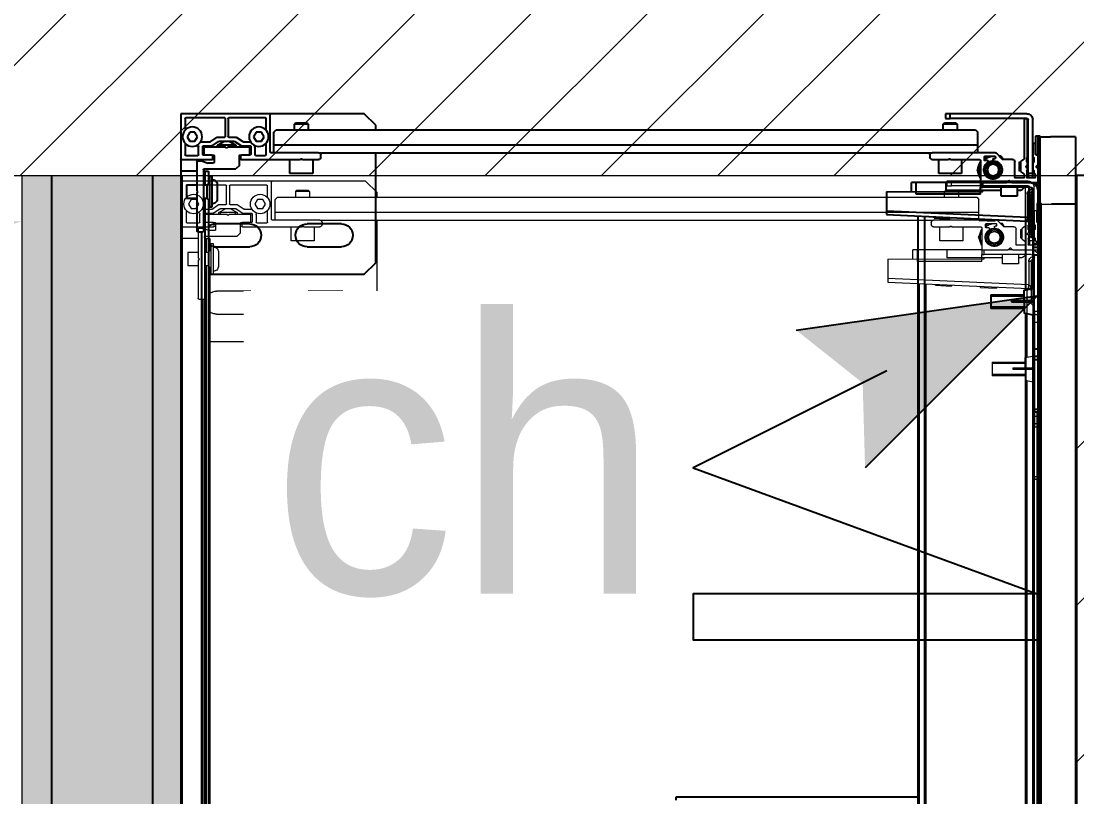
# Model space of a CAD drawing. Header units: centimetres. Extents: x 1724 to 19617, y -6503 to 8072.
# Drawn here: x 5245.06 to 5291.11, y 4104.34 to 4138.18 of the extents above; entities that cross this region are included whole.
import ezdxf

# ---------------------------------------------------------------- set-up
doc = ezdxf.new("R2010")
doc.units = ezdxf.units.CM
doc.linetypes.add('Style de ligne -13', pattern=[0.147638, 0.098425, -0.049213])
for name, color, linetype, lineweight in [('B amÈnagement intÈrieur', 7, 'Continuous', 5), ('B GÈnÈral', 7, 'Continuous', 5), ('F REMPLISSAGE-vert clair-1', 7, 'Continuous', 5), ('F REMPLISSAGE-vert foncÈ', 7, 'Continuous', 5)]:
    doc.layers.add(name, color=color, linetype=linetype, lineweight=lineweight)
for name, color, linetype in [('B aménagement intérieur', 252, 'Continuous'), ('B Général', 252, 'Continuous'), ('C ANNOTATIONS-prestations', 252, 'Continuous'), ('D SURFACES-shab', 252, 'Continuous'), ('F REMPLISSAGE-vert clair', 252, 'Continuous'), ('F REMPLISSAGE-vert foncé', 252, 'Continuous'), ('MTI900_Alu', 252, 'Continuous'), ('prlm-CHAUFF', 30, 'Continuous'), ('prlm-ELEC-CFO', 1, 'Continuous')]:
    doc.layers.add(name, color=color, linetype=linetype)
doc.layers.get('prlm-CHAUFF').off()
doc.styles.add('prlm-elec-cfo', font='comic.ttf', dxfattribs={"height": 12})

# ---------------------------------------------------------------- blocks, each defined once
blk = doc.blocks.new('A n0.MTI900_Alu_390')
at = {"layer": 'MTI900_Alu', "color": 1, "linetype": 'Continuous'}
for p, q in [((-4.475, 0), (-4.472, 0)), ((-4.475, -0.003), (-4.475, 0)), ((-4.472, 0), (-4.278, 0)), ((-4.278, 0), (-4.225, 0)), ((-4.225, 0), (4.225, 0)), ((-4.225, -0.07), (-4.225, 0)), ((-4.475, -0.387), (-4.475, -0.003)), ((-4.457, -0.191), (-4.457, -0.021)), ((-4.454, -0.018), (-4.4033, -0.018)), ((-4.395, -0.0385), (-4.375, -0.0269)), ((-4.395, -0.0615), (-4.395, -0.0385)), ((-4.375, -0.0269), (-4.355, -0.0385)), ((-4.355, -0.0385), (-4.355, -0.0615)), ((-4.3467, -0.018), (-4.296, -0.018)), ((-4.293, -0.021), (-4.293, -0.074)), ((-4.275, -0.003), (-4.275, -0.137)), ((-4.165, -0.025), (-4.105, -0.025)), ((-4.165, -0.025), (-4.165, -0.07)), ((-4.105, -0.07), (-4.105, -0.025)), ((-4.375, -0.0731), (-4.395, -0.0615)), ((-4.355, -0.0615), (-4.375, -0.0731)), ((-4.353, -0.0864), (-4.353, -0.1286)), ((-4.296, -0.077), (-4.3306, -0.077)), ((-4.27, -0.073), (-4.27, -0.0895)), ((-4.2698, -0.0905), (-4.2602, -0.1195)), ((-4.267, -0.07), (-4.14, -0.07)), ((-4.135, -0.075), (-4.14, -0.07)), ((-4.13, -0.07), (-4.135, -0.075)), ((-4.13, -0.07), (-3.963, -0.07)), ((-3.96, -0.073), (-3.96, -0.097)), ((-3.96, -0.09), (3.96, -0.09)), ((-4.3535, -0.1303), (-4.3725, -0.1588)), ((-4.3355, -0.1358), (-4.3545, -0.1642)), ((-4.335, -0.098), (-4.335, -0.1341)), ((-4.298, -0.095), (-4.332, -0.095)), ((-4.33, -0.195), (-4.33, -0.103)), ((-4.327, -0.1), (-4.298, -0.1)), ((-4.295, -0.137), (-4.295, -0.098)), ((-4.295, -0.137), (-4.295, -0.142)), ((-4.26, -0.142), (-4.26, -0.1205)), ((-4.235, -0.1), (-4.235, -0.24)), ((-3.963, -0.1), (-4.229, -0.1)), ((-4.225, -0.105), (-4.225, -0.1)), ((-4.225, -0.105), (-4.165, -0.105)), ((-4.225, -0.105), (-4.225, -0.12)), ((-4.225, -0.12), (-4.17, -0.12)), ((-4.203, -0.12), (-4.203, -0.125)), ((-4.203, -0.125), (-4.067, -0.125)), ((-4.203, -0.125), (-4.203, -0.135)), ((-4.203, -0.135), (-4.067, -0.135)), ((-4.165, -0.115), (-4.175, -0.125)), ((-4.165, -0.1), (-4.165, -0.115)), ((-4.105, -0.115), (-4.165, -0.115)), ((-4.105, -0.115), (-4.105, -0.1)), ((-4.105, -0.105), (4.105, -0.105)), ((-4.095, -0.125), (-4.105, -0.115)), ((-4.1, -0.12), (4.1, -0.12)), ((-4.067, -0.125), (-4.067, -0.12)), ((-4.067, -0.135), (-4.067, -0.125)), ((-3.775, -0.12), (-3.775, -0.8)), ((-4.373, -0.1605), (-4.373, -0.191)), ((-4.3377, -0.16), (-4.355, -0.19)), ((-4.355, -0.1659), (-4.355, -0.2341)), ((-4.33, -0.1677), (-4.3421, -0.1677)), ((-4.3377, -0.24), (-4.3377, -0.16)), ((-4.33, -0.16), (-4.3377, -0.16)), ((-4.278, -0.14), (-4.292, -0.14)), ((-4.292, -0.145), (-4.263, -0.145)), ((-4.1675, -0.158), (-4.1025, -0.158)), ((-3.995, -0.3), (-3.995, -0.15)), ((-3.895, -0.15), (-3.895, -0.3)), ((-4.457, -0.369), (-4.457, -0.209)), ((-4.376, -0.194), (-4.454, -0.194)), ((-4.454, -0.206), (-4.376, -0.206)), ((-4.373, -0.209), (-4.373, -0.2404)), ((-4.355, -0.21), (-4.3377, -0.24)), ((-4.325, -0.2), (-4.33, -0.195)), ((-4.33, -0.205), (-4.325, -0.2)), ((-4.33, -0.297), (-4.33, -0.205)), ((-4.373, -0.2404), (-4.3535, -0.2697)), ((-4.3545, -0.2358), (-4.335, -0.265)), ((-4.353, -0.2714), (-4.353, -0.3036)), ((-4.33, -0.2323), (-4.3421, -0.2323)), ((-4.3377, -0.24), (-4.33, -0.24)), ((-4.335, -0.265), (-4.335, -0.302)), ((-4.295, -0.258), (-4.295, -0.263)), ((-4.295, -0.302), (-4.295, -0.263)), ((-4.25, -0.255), (-4.292, -0.255)), ((-4.292, -0.26), (-4.278, -0.26)), ((-4.275, -0.263), (-4.275, -0.52)), ((-4.25, -0.255), (-4.235, -0.24)), ((-4.395, -0.3285), (-4.375, -0.3169)), ((-4.375, -0.3169), (-4.355, -0.3285)), ((-4.332, -0.305), (-4.298, -0.305)), ((-4.298, -0.3), (-4.327, -0.3)), ((-4.395, -0.3515), (-4.395, -0.3285)), ((-4.375, -0.3631), (-4.395, -0.3515)), ((-4.355, -0.3515), (-4.375, -0.3631)), ((-4.355, -0.3285), (-4.355, -0.3515)), ((-4.328, -0.323), (-4.296, -0.323)), ((-4.293, -0.326), (-4.293, -0.369)), ((-4.475, -0.8), (-4.475, -0.387)), ((-4.308, -0.39), (-4.472, -0.39)), ((-4.4033, -0.372), (-4.454, -0.372)), ((-4.395, -0.405), (-4.405, -0.415)), ((-4.34, -0.405), (-4.395, -0.405)), ((-4.296, -0.372), (-4.3467, -0.372)), ((-4.305, -0.405), (-4.34, -0.405)), ((-4.34, -0.405), (-4.34, -3.475)), ((-4.305, -0.6), (-4.305, -0.393)), ((-4.405, -0.415), (-4.405, -3.465)), ((-4.43, -0.495), (-4.435, -0.5)), ((-4.435, -0.5), (-4.435, -0.55)), ((-4.43, -0.555), (-4.43, -0.495)), ((-4.405, -0.495), (-4.43, -0.495)), ((-4.215, -0.475), (-4.275, -0.475)), ((-4.215, -0.575), (-4.215, -0.475)), ((-4.435, -0.55), (-4.43, -0.555)), ((-4.275, -0.52), (-4.2779, -0.5229)), ((-4.2779, -0.5271), (-4.275, -0.53)), ((-4.275, -0.53), (-4.275, -0.52)), ((-4.275, -0.53), (-4.275, -0.6)), ((-3.995, -0.7), (-3.995, -0.55)), ((-3.895, -0.55), (-3.895, -0.7)), ((-4.43, -0.555), (-4.405, -0.555)), ((-4.275, -0.575), (-4.215, -0.575)), ((-4.305, -0.6), (-4.305, -3.277)), ((-4.285, -0.61), (-4.295, -0.61)), ((-4.425, -0.85), (-4.475, -0.8)), ((-3.775, -0.8), (-3.825, -0.85)), ((-4.405, -0.85), (-4.425, -0.85)), ((-3.825, -0.85), (-4.305, -0.85)), ((-1.495, -2.16), (-1.495, -3.215)), ((-1.48, -2.16), (-1.495, -2.16)), ((-4.1351, -3.077), (-4.136, -3.497)), ((-4.1351, -3.077), (-4.05, -3.077)), ((-4.0221, -3.692), (-4.05, -3.077)), ((-4.05, -3.077), (-4.035, -3.077)), ((-4.035, -3.077), (-4.0071, -3.6913)), ((-4.175, -3.207), (-4.175, -3.187)), ((-4.1353, -3.187), (-4.175, -3.187)), ((-4.175, -3.337), (-4.175, -3.207)), ((-4.125, -3.207), (-4.175, -3.207)), ((-4.125, -3.487), (-4.125, -3.207)), ((-0.2775, -3.215), (-4.0287, -3.215)), ((-4.295, -3.267), (-4.285, -3.267)), ((-0.2775, -3.245), (-4.0274, -3.245)), ((-4.305, -3.5528), (-4.305, -3.277)), ((-4.275, -3.277), (-4.275, -3.3458)), ((-4.215, -3.305), (-4.275, -3.305)), ((-4.215, -3.405), (-4.215, -3.305)), ((-4.0205, -3.2854), (-4.0255, -3.2857)), ((-4.0205, -3.2854), (-4.0173, -3.3556)), ((-4.475, -3.355), (-4.475, -3.335)), ((-4.475, -3.335), (-4.455, -3.335)), ((-4.475, -3.69), (-4.475, -3.355)), ((-4.455, -3.355), (-4.475, -3.355)), ((-4.455, -3.335), (-4.455, -3.355)), ((-4.455, -3.69), (-4.455, -3.355)), ((-4.43, -3.325), (-4.435, -3.33)), ((-4.435, -3.33), (-4.435, -3.38)), ((-4.43, -3.385), (-4.43, -3.325)), ((-4.405, -3.325), (-4.43, -3.325)), ((-4.2759, -3.3479), (-4.2779, -3.3499)), ((-4.2779, -3.3541), (-4.2759, -3.3561)), ((-4.275, -3.3582), (-4.275, -3.3458)), ((-4.275, -3.3582), (-4.275, -3.484)), ((-4.175, -3.487), (-4.175, -3.337)), ((-4.14, -3.337), (-4.175, -3.337)), ((-4.14, -3.487), (-4.14, -3.337)), ((-4.0223, -3.3558), (-4.0173, -3.3556)), ((-4.435, -3.38), (-4.43, -3.385)), ((-4.43, -3.385), (-4.405, -3.385)), ((-4.275, -3.405), (-4.215, -3.405)), ((-4.405, -3.465), (-4.395, -3.475)), ((-4.34, -3.475), (-4.395, -3.475)), ((-4.305, -3.475), (-4.34, -3.475)), ((-4.272, -3.487), (-4.178, -3.487)), ((-4.24, -3.4778), (-4.23, -3.472)), ((-4.23, -3.472), (-4.22, -3.4778)), ((-4.175, -3.49), (-4.175, -3.487)), ((-4.175, -3.487), (-4.155, -3.487)), ((-4.175, -3.49), (-4.175, -3.6008)), ((-4.155, -3.497), (-4.175, -3.497)), ((-4.14, -3.487), (-4.155, -3.487)), ((-4.155, -3.487), (-4.155, -3.497)), ((-4.155, -3.702), (-4.155, -3.497)), ((-4.125, -3.487), (-4.14, -3.487)), ((-4.14, -3.577), (-4.14, -3.487)), ((-4.136, -3.497), (-4.14, -3.4972)), ((-4.0116, -3.4816), (-4.0166, -3.4819)), ((-4.0116, -3.4816), (-4.0084, -3.5518)), ((-4.29, -3.5066), (-4.2854, -3.504)), ((-4.29, -3.507), (-4.29, -3.549)), ((-4.274, -3.504), (-4.287, -3.504)), ((-4.279, -3.549), (-4.279, -3.545)), ((-4.276, -3.542), (-4.2729, -3.542)), ((-4.271, -3.518), (-4.271, -3.507)), ((-4.2657, -3.521), (-4.268, -3.521)), ((-4.195, -3.5614), (-4.195, -3.5226)), ((-3.685, -3.532), (-3.625, -3.532)), ((-3.685, -3.532), (-3.685, -3.677)), ((-3.6789, -3.677), (-3.6789, -3.532)), ((-3.6311, -3.677), (-3.6311, -3.532)), ((-3.625, -3.677), (-3.625, -3.532)), ((-4.2769, -3.5821), (-4.3041, -3.5549)), ((-4.2906, -3.577), (-4.2906, -3.5684)), ((-4.2806, -3.5828), (-4.2906, -3.577)), ((-4.287, -3.552), (-4.282, -3.552)), ((-4.276, -3.627), (-4.276, -3.5842)), ((-4.115, -3.577), (-4.155, -3.577)), ((-4.115, -3.647), (-4.115, -3.577)), ((-4.0134, -3.552), (-4.0084, -3.5518)), ((-4.198, -3.637), (-4.266, -3.637)), ((-4.1759, -3.6029), (-4.1829, -3.6099)), ((-4.1829, -3.6141), (-4.1759, -3.6211)), ((-4.175, -3.6232), (-4.175, -3.6008)), ((-4.175, -3.6232), (-4.175, -3.734)), ((-3.66, -3.6225), (-3.655, -3.6225)), ((-3.66, -3.6225), (-3.66, -3.6361)), ((-3.66, -3.6361), (-3.655, -3.6361)), ((-3.66, -3.6361), (-3.66, -3.717)), ((-3.655, -3.6225), (-3.655, -3.6361)), ((-3.655, -3.6361), (-3.655, -3.717)), ((-4.455, -3.682), (-4.455, -3.68)), ((-4.452, -3.677), (-4.2791, -3.677)), ((-4.2766, -3.6757), (-4.2679, -3.6633)), ((-4.2654, -3.662), (-4.2246, -3.662)), ((-4.263, -3.657), (-4.265, -3.659)), ((-4.225, -3.659), (-4.265, -3.659)), ((-4.265, -3.659), (-4.265, -3.662)), ((-4.227, -3.657), (-4.263, -3.657)), ((-4.2607, -3.657), (-4.2607, -3.662)), ((-4.2293, -3.657), (-4.2293, -3.662)), ((-4.225, -3.659), (-4.227, -3.657)), ((-4.225, -3.662), (-4.225, -3.659)), ((-4.2221, -3.6633), (-4.2134, -3.6757)), ((-4.2109, -3.677), (-4.198, -3.677)), ((-4.195, -3.674), (-4.195, -3.64)), ((-4.155, -3.647), (-4.115, -3.647)), ((-4.14, -3.6567), (-4.14, -3.647)), ((-3.705, -3.677), (-3.713, -3.717)), ((-3.66, -3.677), (-3.705, -3.677)), ((-3.655, -3.677), (-3.605, -3.677)), ((-3.597, -3.717), (-3.605, -3.677)), ((-4.215, -3.695), (-4.45, -3.695)), ((-4.215, -3.715), (-4.45, -3.715)), ((-4.2855, -3.692), (-4.445, -3.692)), ((-4.378, -3.747), (-4.378, -3.727)), ((-4.378, -3.727), (-4.298, -3.727)), ((-4.345, -3.724), (-4.345, -3.718)), ((-4.342, -3.715), (-4.2885, -3.715)), ((-4.298, -3.727), (-4.342, -3.727)), ((-4.298, -3.727), (-4.298, -3.737)), ((-4.2653, -3.69), (-4.2827, -3.69)), ((-4.2826, -3.72), (-4.2654, -3.72)), ((-4.2651, -3.7161), (-4.269, -3.72)), ((-4.2618, -3.7161), (-4.2651, -3.7161)), ((-4.265, -3.69), (-4.265, -3.695)), ((-4.2521, -3.692), (-4.2625, -3.692)), ((-4.2607, -3.69), (-4.2607, -3.695)), ((-4.2595, -3.715), (-4.231, -3.715)), ((-4.2471, -3.6871), (-4.2521, -3.692)), ((-4.2379, -3.692), (-4.2429, -3.6871)), ((-4.228, -3.692), (-4.2379, -3.692)), ((-4.2293, -3.69), (-4.2293, -3.695)), ((-4.2249, -3.7161), (-4.2287, -3.7161)), ((-4.2252, -3.69), (-4.198, -3.69)), ((-4.2251, -3.72), (-4.215, -3.72)), ((-4.225, -3.695), (-4.225, -3.69)), ((-4.221, -3.72), (-4.2249, -3.7161)), ((-4.215, -3.715), (-4.215, -3.695)), ((-4.215, -3.695), (-4.195, -3.695)), ((-4.195, -3.715), (-4.215, -3.715)), ((-4.215, -3.72), (-4.215, -3.722)), ((-4.212, -3.725), (-4.198, -3.725)), ((-4.195, -3.722), (-4.195, -3.693)), ((-4.165, -3.737), (-4.165, -3.7265)), ((-3.9067, -3.717), (-4.14, -3.717)), ((-4.135, -3.717), (-4.135, -3.712)), ((-4.105, -3.712), (-4.135, -3.712)), ((-4.125, -3.692), (-4.0221, -3.692)), ((-4.125, -3.702), (-4.125, -3.692)), ((-4.125, -3.702), (-4.105, -3.702)), ((-4.105, -3.702), (-3.965, -3.702)), ((-4.105, -3.702), (-4.105, -3.712)), ((-4.105, -3.712), (-4.105, -3.717)), ((-3.965, -3.712), (-4.105, -3.712)), ((-4.0071, -3.6913), (-4.0221, -3.692)), ((-4.022, -3.6925), (-4.0221, -3.692)), ((-3.7066, -3.685), (-4.0074, -3.685)), ((-4.0071, -3.6913), (-4.007, -3.6925)), ((-3.965, -3.702), (-3.945, -3.702)), ((-3.965, -3.702), (-3.965, -3.712)), ((-3.965, -3.717), (-3.965, -3.712)), ((-3.935, -3.712), (-3.965, -3.712)), ((-3.935, -3.712), (-3.935, -3.717)), ((-3.935, -3.715), (-3.7126, -3.715)), ((-3.9067, -3.737), (-3.9067, -3.717)), ((-3.9067, -3.717), (-3.8932, -3.717)), ((-3.8932, -3.717), (-3.86, -3.717)), ((-3.8932, -3.717), (-3.8932, -3.737)), ((-3.86, -3.717), (-3.45, -3.717)), ((-3.86, -3.717), (-3.86, -3.737)), ((-0.26, -3.685), (-3.6034, -3.685)), ((-3.5974, -3.715), (-0.25, -3.715)), ((-3.45, -3.717), (-3.45, -3.737)), ((-3.45, -3.717), (-3.4168, -3.717)), ((-3.4168, -3.737), (-3.4168, -3.717)), ((-3.4168, -3.717), (-3.4033, -3.717)), ((-3.185, -3.717), (-3.4033, -3.717)), ((-3.4033, -3.717), (-3.4033, -3.737)), ((-3.185, -3.717), (-3.175, -3.717)), ((-3.185, -3.737), (-3.185, -3.717)), ((-3.175, -3.717), (-3.175, -3.737)), ((-4.375, -3.747), (-4.378, -3.747)), ((-4.375, -3.737), (4.375, -3.737)), ((-4.375, -3.747), (-4.375, -3.737)), ((4.375, -3.747), (-4.375, -3.747)), ((-4.375, -3.747), (-4.375, -3.792)), ((-4.295, -3.734), (-4.295, -3.73)), ((-4.2471, -3.7321), (-4.2521, -3.737)), ((-4.2414, -3.7335), (-4.2486, -3.7335)), ((-4.2379, -3.737), (-4.2429, -3.7321)), ((-4.175, -3.737), (-4.175, -3.734)), ((-3.175, -3.735), (-0.2433, -3.735)), ((-4.375, -3.902), (-4.375, -3.792)), ((-4.375, -3.902), (4.375, -3.902))]:
    blk.add_line(p, q, dxfattribs=at)
for centre, radius in [((-4.375, -0.05), 0.0425), ((-4.375, -0.34), 0.0425), ((-4.23, -3.542), 0.035), ((-4.23, -3.542), 0.03), ((-4.23, -3.542), 0.025)]:
    blk.add_circle(centre, radius, dxfattribs=at)
for centre, radius, start, end in [((-4.472, -0.003), 0.003, 90, 180), ((-4.278, -0.003), 0.003, 0, 90), ((-4.454, -0.021), 0.003, 90, 180), ((-4.4033, -0.021), 0.003, 84.5182, 90), ((-4.3467, -0.021), 0.003, 90, 95.4817), ((-4.296, -0.021), 0.003, 0, 90), ((-4.3306, -0.067), 0.01, 213.6525, 270), ((-4.296, -0.074), 0.003, 270, 0), ((-4.267, -0.073), 0.003, 90, 180), ((-4.267, -0.0895), 0.003, 180, 198.4349), ((-3.963, -0.073), 0.003, 0, 90), ((-4.356, -0.1286), 0.003, 326.3099, 0), ((-4.338, -0.1341), 0.003, 326.3099, 0), ((-4.332, -0.098), 0.003, 90, 180), ((-4.327, -0.103), 0.003, 90, 180), ((-4.298, -0.098), 0.003, 0, 90), ((-4.298, -0.103), 0.003, 0, 90), ((-4.292, -0.137), 0.003, 180, 270), ((-4.278, -0.137), 0.003, 270, 0), ((-4.263, -0.1205), 0.003, 0, 18.4349), ((-4.232, -0.1), 0.003, 0, 180), ((-4.1675, -0.138), 0.02, 171.3731, 270), ((-4.1675, -0.133), 0.02, 185.7392, 187.1808), ((-4.1025, -0.138), 0.02, 270, 8.6269), ((-4.1025, -0.133), 0.02, 352.8192, 354.2608), ((-3.945, -0.15), 0.05, 143.1301, 180), ((-3.963, -0.097), 0.003, 270, 0), ((-3.945, -0.15), 0.05, 0, 36.8699), ((-4.37, -0.1605), 0.003, 146.3099, 180), ((-4.352, -0.1659), 0.003, 146.3099, 180), ((-4.292, -0.142), 0.003, 180, 270), ((-4.263, -0.142), 0.003, 270, 0), ((-4.454, -0.191), 0.003, 180, 270), ((-4.454, -0.209), 0.003, 90, 180), ((-4.376, -0.191), 0.003, 270, 0), ((-4.376, -0.209), 0.003, 0, 90), ((-4.352, -0.2341), 0.003, 180, 213.6901), ((-4.356, -0.2714), 0.003, 0, 33.6901), ((-4.292, -0.258), 0.003, 90, 180), ((-4.292, -0.263), 0.003, 90, 180), ((-4.278, -0.263), 0.003, 0, 90), ((-4.332, -0.302), 0.003, 180, 270), ((-4.327, -0.297), 0.003, 180, 270), ((-4.298, -0.297), 0.003, 270, 0), ((-4.298, -0.302), 0.003, 270, 0), ((-3.945, -0.3), 0.05, 180, 0), ((-4.328, -0.333), 0.01, 90, 133.851), ((-4.296, -0.326), 0.003, 0, 90), ((-4.472, -0.387), 0.003, 180, 270), ((-4.454, -0.369), 0.003, 180, 270), ((-4.4033, -0.369), 0.003, 270, 275.4818), ((-4.3467, -0.369), 0.003, 264.5182, 270), ((-4.308, -0.393), 0.003, 0, 90), ((-4.296, -0.369), 0.003, 270, 0), ((-3.945, -0.55), 0.05, 0, 180), ((-4.2758, -0.525), 0.003, 135, 225), ((-4.295, -0.6), 0.01, 180, 270), ((-4.285, -0.6), 0.01, 270, 0), ((-3.945, -0.7), 0.05, 180, 0), ((-4.295, -3.277), 0.01, 90, 180), ((-4.285, -3.277), 0.01, 0, 90), ((-4.2758, -3.352), 0.003, 135, 225), ((-4.278, -3.3458), 0.003, 315, 0), ((-4.278, -3.3582), 0.003, 0, 45), ((-4.272, -3.484), 0.003, 180, 270), ((-4.23, -3.542), 0.065, 57.7958, 122.2042), ((-4.23, -3.542), 0.06, 66.4435, 113.5565), ((-4.178, -3.49), 0.003, 0, 90), ((-4.287, -3.507), 0.003, 90, 180), ((-4.23, -3.542), 0.06, 140.7035, 188.509), ((-4.23, -3.542), 0.065, 144.2242, 157.3801), ((-4.276, -3.545), 0.003, 90, 180), ((-4.274, -3.507), 0.003, 0, 90), ((-4.2729, -3.545), 0.003, 4.0006, 90), ((-4.268, -3.518), 0.003, 180, 270), ((-4.23, -3.542), 0.04, 146.0728, 184.0006), ((-4.23, -3.542), 0.04, 184.0006, 146.0728), ((-4.2657, -3.518), 0.003, 270, 326.0728), ((-4.302, -3.5528), 0.003, 180, 225), ((-4.287, -3.549), 0.003, 180, 270), ((-4.23, -3.542), 0.065, 206.162, 224.9525), ((-4.282, -3.549), 0.003, 270, 0), ((-4.279, -3.5842), 0.003, 0, 45), ((-4.266, -3.627), 0.01, 180, 270), ((-4.198, -3.64), 0.003, 0, 90), ((-4.1808, -3.612), 0.003, 135, 225), ((-4.178, -3.6008), 0.003, 315, 0), ((-4.178, -3.6232), 0.003, 0, 45), ((-4.452, -3.68), 0.003, 90, 180), ((-4.445, -3.682), 0.01, 180, 270), ((-4.2791, -3.674), 0.003, 270, 325.008), ((-4.2654, -3.665), 0.003, 90, 145.008), ((-4.2246, -3.665), 0.003, 34.992, 90), ((-4.2109, -3.674), 0.003, 214.992, 270), ((-4.198, -3.674), 0.003, 270, 0), ((-4.1151, -3.7104), 0.05, 129.8841, 142.9139), ((-4.16, -3.6567), 0.02, 309.8841, 0), ((-4.45, -3.69), 0.025, 180, 270), ((-4.45, -3.69), 0.005, 180, 270), ((-4.342, -3.718), 0.003, 90, 180), ((-4.342, -3.724), 0.003, 180, 270), ((-4.298, -3.73), 0.003, 0, 90), ((-4.2885, -3.718), 0.003, 9.5941, 90), ((-4.2827, -3.693), 0.003, 90, 160.5288), ((-4.2826, -3.717), 0.003, 189.5941, 270), ((-4.2654, -3.717), 0.003, 270, 350.4059), ((-4.2653, -3.693), 0.003, 19.4712, 90), ((-4.275, -3.715), 0.01, 353.9388, 0), ((-4.2595, -3.718), 0.003, 90, 170.4059), ((-4.245, -3.6892), 0.003, 45, 135), ((-4.231, -3.718), 0.003, 9.5941, 90), ((-4.2252, -3.693), 0.003, 90, 160.5288), ((-4.2251, -3.717), 0.003, 189.5941, 270), ((-4.215, -3.715), 0.01, 180, 186.0612), ((-4.212, -3.722), 0.003, 180, 270), ((-4.198, -3.693), 0.003, 0, 90), ((-4.198, -3.722), 0.003, 270, 0), ((-4.14, -3.702), 0.035, 180, 270), ((-4.14, -3.702), 0.015, 180, 270), ((-4.125, -3.712), 0.02, 90, 192.412), ((-4.125, -3.712), 0.01, 90, 180), ((-3.997, -3.692), 0.01, 182.6026, 270), ((-3.945, -3.712), 0.01, 0, 90), ((-4.292, -3.734), 0.003, 180, 270), ((-4.245, -3.7342), 0.003, 45, 135), ((-4.178, -3.734), 0.003, 270, 0)]:
    blk.add_arc(centre, radius, start, end, dxfattribs=at)
for centre, major_axis, ratio, start_param, end_param in [((-4.022, -3.6931), (0.015, 0.0007), 0.045361, 0, 1.568734), ((-3.997, -3.692), (0.025, 0), 0.4, 3.187016, 4.712389)]:
    blk.add_ellipse(centre, major_axis=major_axis, ratio=ratio, start_param=start_param, end_param=end_param, dxfattribs=at)
blk = doc.blocks.new('xi.CH')
at = {"layer": 'prlm-ELEC-CFO', "lineweight": 5}
blk.add_hatch(color=0, dxfattribs=at).paths.add_polyline_path([(-3, 6), (-0.103, 3.699), (0, 0), (7.5, 7.5)])
at = {"layer": 'prlm-ELEC-CFO', "color": 0}
for points in [[(-3, 6), (7.5, 7.5), (0, 0)], [(0.955, 4.227), (-7.5, 0), (7.5, -5.5), (-7.5, -5.5), (-7.5, -7.5), (7.5, -7.5)]]:
    blk.add_lwpolyline(points, dxfattribs=at)
blk = doc.blocks.new('G 100_80')
at = {"layer": 'B GÈnÈral', "color": 254, "linetype": 'Continuous', "true_color": 0xd6d6d6}
blk.add_solid([(-30.884, 32.2), (2.5, 43), (-39.5, -43), (-39.5, 43)], dxfattribs=at)
at = {"layer": 'B Général', "color": 7, "linetype": 'Continuous', "lineweight": 5, "flags": 128}
blk.add_lwpolyline([(9.5, -45), (9.5, 45), (48.52, 45), (48.52, -45)], close=True, dxfattribs=at)
at = {"layer": 'C ANNOTATIONS-prestations', "lineweight": 5}
for p, q in [((9.5, 44.75), (9.5, 44.72)), ((9.53, 44.75), (9.5, 44.75)), ((9.5, 44.72), (9.5, 42.78)), ((13.37, 44.75), (9.53, 44.75)), ((17.5, 44.75), (13.37, 44.75)), ((13.4, 43.08), (13.4, 44.72)), ((18, 44.25), (17.5, 44.75)), ((43.05, 44.75), (42.85, 44.75)), ((42.85, 44.75), (42.85, 44.55)), ((46.4, 44.75), (43.05, 44.75)), ((43.05, 44.55), (43.05, 44.75)), ((9.68, 44.54), (9.68, 44.033)), ((11.41, 44.57), (9.71, 44.57)), ((11.44, 43.76), (11.44, 44.54)), ((11.56, 44.54), (11.56, 43.76)), ((13.19, 44.57), (11.59, 44.57)), ((13.22, 44.033), (13.22, 44.54)), ((14.45, 44.3), (14.5, 44.35)), ((15.05, 44.3), (14.45, 44.3)), ((14.45, 44.05), (14.45, 44.3)), ((14.5, 44.35), (15, 44.35)), ((15, 44.35), (15.05, 44.3)), ((15.05, 44.3), (15.05, 44.05)), ((18, 44.05), (18, 44.25)), ((42.75, 44.3), (42.8, 44.35)), ((43.35, 44.3), (42.75, 44.3)), ((42.75, 44.05), (42.75, 44.3)), ((42.8, 44.35), (43.3, 44.35)), ((42.85, 44.55), (43.05, 44.55)), ((46.4, 44.55), (43.05, 44.55)), ((43.3, 44.35), (43.35, 44.3)), ((43.35, 44.3), (43.35, 44.05)), ((46.27, 44.52), (46.27, 42.791)), ((46.32, 44.55), (46.3, 44.55)), ((46.42, 42.855), (46.42, 44.45)), ((46.45, 42.15), (46.45, 44.5)), ((46.65, 42.15), (46.65, 44.5)), ((9.885, 43.95), (9.769, 43.75)), ((9.769, 43.75), (9.885, 43.55)), ((10.115, 43.95), (9.885, 43.95)), ((10.231, 43.75), (10.115, 43.95)), ((10.115, 43.55), (10.231, 43.75)), ((12.785, 43.95), (12.669, 43.75)), ((12.669, 43.75), (12.785, 43.55)), ((13.015, 43.95), (12.785, 43.95)), ((13.131, 43.75), (13.015, 43.95)), ((13.015, 43.55), (13.131, 43.75)), ((13.55, 43.95), (13.65, 44.05)), ((13.55, 43.4), (13.55, 43.95)), ((13.65, 44.05), (44.15, 44.05)), ((44.15, 44.05), (44.25, 43.95)), ((44.25, 43.4), (44.25, 43.95)), ((46.97, 43.78), (46.77, 43.78)), ((46.77, 43.78), (46.77, 42.98)), ((46.87, 43.75), (46.87, -43.75)), ((46.97, 43.75), (46.87, 43.75)), ((46.97, 43.75), (46.97, 43.78)), ((46.97, -43.75), (46.97, 43.75)), ((46.97, 43.75), (47.42, 43.75)), ((9.68, 43.467), (9.68, 42.96)), ((9.885, 43.55), (10.115, 43.55)), ((10.27, 42.96), (10.27, 43.307)), ((10.364, 43.53), (10.786, 43.53)), ((10.45, 42.98), (10.45, 43.32)), ((10.48, 43.35), (10.841, 43.35)), ((11.45, 43.3), (10.53, 43.3)), ((10.803, 43.535), (11.088, 43.725)), ((10.858, 43.355), (11.142, 43.545)), ((11.1, 43.377), (11.4, 43.55)), ((11.9, 43.377), (11.1, 43.377)), ((11.1, 43.3), (11.1, 43.377)), ((11.105, 43.73), (11.41, 43.73)), ((11.159, 43.55), (11.841, 43.55)), ((11.177, 43.3), (11.177, 43.421)), ((11.5, 43.25), (11.45, 43.3)), ((11.55, 43.3), (11.5, 43.25)), ((12.47, 43.3), (11.55, 43.3)), ((11.59, 43.73), (11.904, 43.73)), ((11.6, 43.55), (11.9, 43.377)), ((11.823, 43.3), (11.823, 43.421)), ((11.858, 43.545), (12.15, 43.35)), ((11.9, 43.377), (11.9, 43.3)), ((11.904, 43.73), (12.197, 43.535)), ((12.15, 43.35), (12.52, 43.35)), ((12.214, 43.53), (12.536, 43.53)), ((12.55, 43.32), (12.55, 42.98)), ((12.785, 43.55), (13.015, 43.55)), ((13.22, 42.96), (13.22, 43.467)), ((13.55, 43.05), (13.55, 43.4)), ((13.55, 43.4), (44.25, 43.4)), ((44.25, 43.05), (44.25, 43.4)), ((46.65, 43.42), (46.65, 42.885)), ((46.74, 43.45), (46.68, 43.45)), ((46.77, 42.98), (46.77, 43.42)), ((9.71, 42.93), (10.24, 42.93)), ((10.87, 42.95), (10.48, 42.95)), ((10.5, 43.27), (10.5, 42.98)), ((10.87, 42.95), (10.92, 42.95)), ((10.9, 42.78), (10.9, 42.92)), ((10.95, 42.92), (10.95, 42.63)), ((12.05, 42.5), (12.05, 42.92)), ((12.08, 42.95), (12.13, 42.95)), ((12.1, 42.92), (12.1, 42.78)), ((12.52, 42.95), (12.13, 42.95)), ((12.5, 42.98), (12.5, 43.27)), ((12.73, 43.28), (12.73, 42.96)), ((12.76, 42.93), (13.19, 42.93)), ((15.5, 43.05), (13.43, 43.05)), ((15.5, 43.05), (42.27, 43.05)), ((15.6, 42.85), (15.6, 42.95)), ((18, 38.25), (18, 43.05)), ((42.17, 42.95), (42.17, 42.85)), ((45.028, 43.05), (42.27, 43.05)), ((44.566, 42.9), (44.54, 42.854)), ((44.54, 42.74), (44.54, 42.87)), ((44.57, 42.9), (44.99, 42.9)), ((45.02, 42.87), (45.02, 42.82)), ((45.321, 42.769), (45.049, 43.041)), ((45.27, 42.906), (45.184, 42.906)), ((45.328, 42.806), (45.27, 42.906)), ((46.4, 42.653), (46.4, 42.827)), ((46.7, 42.826), (46.7, 42.654)), ((46.77, 42.98), (46.87, 42.98)), ((46.84, 42.95), (46.8, 42.95)), ((9.5, 42.78), (9.5, 42.25)), ((9.53, 42.75), (10.87, 42.75)), ((10.2, 42.67), (10.2, 41.4)), ((10.23, 42.7), (10.395, 42.7)), ((10.405, 42.699), (10.695, 42.602)), ((10.92, 42.6), (10.705, 42.6)), ((12.05, 42.5), (11.9, 42.35)), ((12.13, 42.75), (14.7, 42.75)), ((14.25, 42.15), (14.25, 42.75)), ((14.7, 42.75), (14.729, 42.779)), ((14.8, 42.75), (14.7, 42.75)), ((14.771, 42.779), (14.8, 42.75)), ((14.8, 42.75), (15.5, 42.75)), ((15.25, 42.75), (15.25, 42.15)), ((42.27, 42.75), (42.958, 42.75)), ((42.55, 42.15), (42.55, 42.75)), ((43.082, 42.75), (42.958, 42.75)), ((42.979, 42.759), (42.999, 42.779)), ((43.041, 42.779), (43.061, 42.759)), ((43.082, 42.75), (44.34, 42.75)), ((43.55, 42.75), (43.55, 42.15)), ((44.278, 42.4), (44.22, 42.3)), ((44.37, 42.72), (44.37, 41.78)), ((44.68, 42.71), (44.57, 42.71)), ((44.71, 42.657), (44.71, 42.68)), ((44.92, 42.76), (44.92, 42.729)), ((44.99, 42.79), (44.95, 42.79)), ((45.77, 42.76), (45.342, 42.76)), ((45.87, 41.98), (45.87, 42.66)), ((46.07, 42.63), (46.09, 42.65)), ((46.07, 42.27), (46.07, 42.63)), ((46.07, 42.607), (46.12, 42.607)), ((46.09, 42.25), (46.09, 42.65)), ((46.09, 42.65), (46.12, 42.65)), ((46.12, 42.654), (46.12, 42.246)), ((46.257, 42.766), (46.133, 42.679)), ((46.371, 42.471), (46.42, 42.521)), ((46.42, 42.379), (46.371, 42.429)), ((46.4, 42.65), (46.45, 42.65)), ((46.4, 42.607), (46.45, 42.607)), ((46.42, 42.521), (46.42, 42.625)), ((46.42, 42.28), (46.42, 42.379)), ((46.65, 42.595), (46.65, 42.31)), ((46.661, 42.651), (46.7, 42.69)), ((46.661, 42.618), (46.661, 42.651)), ((46.821, 42.471), (46.87, 42.521)), ((46.87, 42.379), (46.821, 42.429)), ((46.835, 42.414), (46.835, 42.486)), ((9.5, 42.25), (9.5, -42.25)), ((10.2, 42.25), (9.5, 42.25)), ((10.5, 42.35), (11.9, 42.35)), ((10.5, 39.63), (10.5, 42.29)), ((10.55, 42.25), (10.5, 42.25)), ((10.55, 42.25), (10.55, 41.65)), ((10.55, 42.25), (10.7, 42.25)), ((10.7, 42.25), (10.7, 41.7)), ((10.7, 42.03), (10.75, 42.03)), ((10.75, 42.03), (10.75, 40.67)), ((10.75, 42.03), (10.85, 42.03)), ((10.85, 42.03), (10.85, 40.67)), ((15.25, 42.15), (14.25, 42.15)), ((43.55, 42.15), (42.55, 42.15)), ((44.22, 42.3), (44.278, 42.2)), ((45.114, 41.95), (44.726, 41.95)), ((46.24, 41.95), (45.9, 41.95)), ((46.07, 42.293), (46.12, 42.293)), ((46.09, 42.25), (46.07, 42.27)), ((46.12, 42.25), (46.09, 42.25)), ((46.133, 42.221), (46.257, 42.134)), ((46.27, 42.109), (46.27, 41.98)), ((46.4, 42.293), (46.45, 42.293)), ((46.4, 42.252), (46.4, 41.98)), ((46.45, 42.25), (46.4, 42.25)), ((46.72, 41.95), (46.43, 41.95)), ((46.65, 42.15), (46.45, 42.15)), ((46.45, 42.15), (46.45, 41.95)), ((46.65, 41.95), (46.65, 42.15)), ((46.661, 42.25), (46.661, 42.287)), ((46.7, 42.21), (46.661, 42.25)), ((46.7, 42.251), (46.7, 42.15)), ((46.7, 42.15), (46.72, 42.15)), ((46.75, 42.12), (46.75, 41.98)), ((9.75, 41.65), (9.75, 41.05)), ((9.75, 41.65), (10.2, 41.65)), ((10.5, 41.65), (10.65, 41.65)), ((10.65, 41.65), (10.75, 41.75)), ((10.65, 41.05), (10.65, 41.65)), ((11.08, 41.675), (11.08, 41.025)), ((41.57, 41.75), (41.37, 41.75)), ((41.37, 41.354), (41.37, 41.75)), ((42.87, 41.75), (41.57, 41.75)), ((41.57, 41.25), (41.57, 41.75)), ((44.37, 41.75), (42.87, 41.75)), ((42.87, 41.4), (42.87, 41.75)), ((44.4, 41.75), (44.37, 41.75)), ((44.37, 41.75), (44.37, 41.55)), ((44.37, 41.4), (44.37, 41.55)), ((44.37, 41.55), (44.47, 41.55)), ((44.4, 41.75), (45.508, 41.75)), ((44.47, 41.55), (44.47, 41.75)), ((46.52, 41.55), (44.47, 41.55)), ((45.27, 41.15), (45.27, 41.55)), ((45.732, 41.75), (45.508, 41.75)), ((45.529, 41.759), (45.599, 41.829)), ((45.641, 41.829), (45.711, 41.759)), ((45.732, 41.75), (46.84, 41.75)), ((45.97, 41.55), (45.97, 41.15)), ((46.87, 41.65), (46.765, 41.65)), ((46.87, 41.75), (46.84, 41.75)), ((10.2, 41.05), (9.75, 41.05)), ((10.25, 41.35), (10.2, 41.4)), ((10.2, 41.3), (10.25, 41.35)), ((10.2, 41.3), (10.2, 39.63)), ((10.65, 41.05), (10.5, 41.05)), ((10.55, 41.05), (10.55, -41.05)), ((10.75, 40.95), (10.65, 41.05)), ((10.7, 41), (10.7, -41)), ((40.27, 41.351), (44.47, 41.36)), ((40.27, 41.351), (40.27, 40.5)), ((44.37, 41.25), (41.57, 41.25)), ((44.37, 41.4), (42.87, 41.4)), ((44.37, 41.25), (44.37, 41.4)), ((45.27, 41.4), (44.37, 41.4)), ((44.47, 41.36), (44.472, 41.4)), ((45.97, 41.15), (45.27, 41.15)), ((46.067, 41.4), (45.97, 41.4)), ((46.42, 41.25), (46.42, 40.221)), ((46.52, 41.25), (46.42, 41.25)), ((46.52, 41.25), (46.52, 41.05)), ((46.52, 41.05), (46.52, 39.65)), ((46.52, 41.05), (46.62, 41.05)), ((46.67, 41.35), (46.62, 41.35)), ((46.62, 41.05), (46.62, 41.35)), ((46.62, 41.05), (46.67, 41.05)), ((46.62, 39.65), (46.62, 41.05)), ((46.67, 39.067), (46.67, 41.4)), ((10.75, 40.67), (10.7, 40.67)), ((10.85, 40.67), (10.75, 40.67)), ((46.42, 40.221), (40.27, 40.5)), ((40.27, 40.5), (40.27, 40.35)), ((40.27, 40.35), (46.413, 40.071)), ((41.65, 2.775), (41.65, 40.287)), ((41.95, 2.775), (41.95, 40.274)), ((42.354, 40.205), (42.357, 40.255)), ((42.354, 40.205), (43.056, 40.173)), ((43.058, 40.223), (43.056, 40.173)), ((44.316, 40.116), (44.319, 40.166)), ((44.316, 40.116), (45.018, 40.084)), ((45.02, 40.134), (45.018, 40.084)), ((46.35, 37.066), (46.35, 40.074)), ((46.413, 40.071), (46.42, 40.221)), ((46.413, 40.071), (46.425, 40.07)), ((46.425, 40.22), (46.42, 40.221)), ((10.23, 39.6), (10.47, 39.6)), ((10.4, 39.6), (10.4, -39.6)), ((12.5, 39.95), (11, 39.95)), ((16.5, 39.95), (15, 39.95)), ((46.52, 39.65), (46.52, 39.45)), ((46.52, 39.65), (46.62, 39.65)), ((46.67, 39.65), (46.62, 39.65)), ((46.62, 39.35), (46.62, 39.65)), ((46.62, 39.35), (46.67, 39.35)), ((46.65, 39.35), (46.65, 37.126)), ((11, 38.95), (12.5, 38.95)), ((15, 38.95), (16.5, 38.95)), ((46.87, 39.067), (46.67, 39.067)), ((46.67, 39.067), (46.67, 38.932)), ((46.67, 38.932), (46.67, 38.6)), ((46.67, 38.932), (46.87, 38.932)), ((17.5, 37.75), (18, 38.25)), ((46.67, 38.6), (46.67, 34.5)), ((46.67, 38.6), (46.87, 38.6)), ((10.7, 37.75), (17.5, 37.75)), ((44.82, 36.85), (44.82, 36.25)), ((44.82, 36.85), (46.27, 36.85)), ((46.27, 37.05), (46.67, 37.13)), ((46.27, 36.6), (46.27, 37.05)), ((46.27, 36.789), (44.82, 36.789)), ((45.725, 36.6), (45.725, 36.55)), ((45.725, 36.6), (45.861, 36.6)), ((45.725, 36.55), (45.861, 36.55)), ((45.861, 36.6), (45.861, 36.55)), ((45.861, 36.6), (46.67, 36.6)), ((45.861, 36.55), (46.67, 36.55)), ((46.27, 36.55), (46.27, 36.05)), ((46.27, 36.311), (44.82, 36.311)), ((46.27, 36.25), (44.82, 36.25)), ((46.67, 35.97), (46.27, 36.05)), ((46.35, 2.6), (46.35, 36.034)), ((46.65, 35.974), (46.65, 2.5)), ((46.67, 34.5), (46.87, 34.5)), ((46.67, 34.5), (46.67, 34.168)), ((46.87, 34.168), (46.67, 34.168)), ((46.67, 34.168), (46.67, 34.033)), ((46.67, 31.85), (46.67, 34.033)), ((46.67, 34.033), (46.87, 34.033)), ((46.67, 31.85), (46.67, 31.75)), ((46.87, 31.85), (46.67, 31.85)), ((46.67, 31.75), (46.87, 31.75)), ((46.85, 31.75), (46.85, 2.433))]:
    blk.add_line(p, q, dxfattribs=at)
at = {"layer": 'C ANNOTATIONS-prestations'}
blk.add_line((48.52, 43.75), (47.42, 43.75), dxfattribs=at)
at = {"layer": 'C ANNOTATIONS-prestations', "lineweight": 5, "flags": 128}
for points in [[(9.5, 44.72, -0.198912), (9.509, 44.741, -0.198912), (9.53, 44.75)], [(13.37, 44.75, -0.198912), (13.391, 44.741, -0.198912), (13.4, 44.72)], [(46.4, 44.75, -0.198912), (46.577, 44.677, -0.198912), (46.65, 44.5)], [(9.68, 44.54, -0.198912), (9.689, 44.561, -0.198912), (9.71, 44.57)], [(11.41, 44.57, -0.198912), (11.431, 44.561, -0.198912), (11.44, 44.54)], [(11.56, 44.54, -0.198912), (11.569, 44.561, -0.198912), (11.59, 44.57)], [(13.19, 44.57, -0.198912), (13.211, 44.561, -0.198912), (13.22, 44.54)], [(46.27, 44.52, -0.198912), (46.279, 44.541, -0.198912), (46.3, 44.55)], [(46.32, 44.55, -0.198912), (46.391, 44.521, -0.198912), (46.42, 44.45)], [(46.4, 44.55, -0.198912), (46.435, 44.535, -0.198912), (46.45, 44.5)], [(9.68, 44.03, -0.01196), (9.68, 44.031, -0.01196), (9.68, 44.033)], [(11.44, 43.76, -0.198912), (11.431, 43.739, -0.198912), (11.41, 43.73)], [(11.59, 43.73, -0.198912), (11.569, 43.739, -0.198912), (11.56, 43.76)], [(13.22, 44.033, -0.01196), (13.22, 44.031, -0.01196), (13.22, 44.03)], [(9.68, 43.467, -0.01196), (9.68, 43.469, -0.01196), (9.68, 43.47)], [(10.225, 43.39, -0.123554), (10.258, 43.354, -0.123554), (10.27, 43.307)], [(10.45, 43.32, -0.198912), (10.459, 43.341, -0.198912), (10.48, 43.35)], [(10.5, 43.27, -0.198912), (10.509, 43.291, -0.198912), (10.53, 43.3)], [(10.803, 43.535, -0.073633), (10.795, 43.531, -0.073633), (10.786, 43.53)], [(10.858, 43.355, -0.073633), (10.85, 43.351, -0.073633), (10.841, 43.35)], [(11.088, 43.725, -0.073633), (11.096, 43.729, -0.073633), (11.105, 43.73)], [(11.142, 43.545, -0.073633), (11.15, 43.549, -0.073633), (11.159, 43.55)], [(11.841, 43.55, -0.073633), (11.85, 43.549, -0.073633), (11.858, 43.545)], [(12.214, 43.53, -0.073633), (12.205, 43.531, -0.073633), (12.197, 43.535)], [(12.47, 43.3, -0.198912), (12.491, 43.291, -0.198912), (12.5, 43.27)], [(12.52, 43.35, -0.198912), (12.541, 43.341, -0.198912), (12.55, 43.32)], [(12.73, 43.28, -0.095961), (12.737, 43.318, -0.095961), (12.758, 43.35)], [(13.22, 43.47, -0.01196), (13.22, 43.469, -0.01196), (13.22, 43.467)], [(46.65, 43.42, -0.198912), (46.659, 43.441, -0.198912), (46.68, 43.45)], [(46.74, 43.45, -0.198912), (46.761, 43.441, -0.198912), (46.77, 43.42)], [(9.71, 42.93, -0.198912), (9.689, 42.939, -0.198912), (9.68, 42.96)], [(10.27, 42.96, -0.198912), (10.261, 42.939, -0.198912), (10.24, 42.93)], [(10.48, 42.95, -0.198912), (10.459, 42.959, -0.198912), (10.45, 42.98)], [(10.53, 42.95, -0.198912), (10.509, 42.959, -0.198912), (10.5, 42.98)], [(10.87, 42.95, -0.198912), (10.891, 42.941, -0.198912), (10.9, 42.92)], [(10.92, 42.95, -0.198912), (10.941, 42.941, -0.198912), (10.95, 42.92)], [(12.05, 42.92, -0.198912), (12.059, 42.941, -0.198912), (12.08, 42.95)], [(12.1, 42.92, -0.198912), (12.109, 42.941, -0.198912), (12.13, 42.95)], [(12.5, 42.98, -0.198912), (12.491, 42.959, -0.198912), (12.47, 42.95)], [(12.55, 42.98, -0.198912), (12.541, 42.959, -0.198912), (12.52, 42.95)], [(12.76, 42.93, -0.198912), (12.739, 42.939, -0.198912), (12.73, 42.96)], [(13.22, 42.96, -0.198912), (13.211, 42.939, -0.198912), (13.19, 42.93)], [(13.43, 43.05, -0.198912), (13.409, 43.059, -0.198912), (13.4, 43.08)], [(15.5, 43.05, -0.198912), (15.571, 43.021, -0.198912), (15.6, 42.95)], [(15.6, 42.85, -0.198912), (15.571, 42.779, -0.198912), (15.5, 42.75)], [(42.17, 42.95, -0.198912), (42.199, 43.021, -0.198912), (42.27, 43.05)], [(42.27, 42.75, -0.198912), (42.199, 42.779, -0.198912), (42.17, 42.85)], [(44.54, 42.87, -0.198912), (44.549, 42.891, -0.198912), (44.57, 42.9)], [(44.54, 42.764, -0.104675), (44.761, 42.879, -0.104675), (45.009, 42.893)], [(44.54, 42.827, -0.02871), (44.603, 42.867, -0.02871), (44.67, 42.9)], [(44.99, 42.9, -0.198912), (45.011, 42.891, -0.198912), (45.02, 42.87)], [(45.028, 43.05, -0.098491), (45.039, 43.048, -0.098491), (45.049, 43.041)], [(45.207, 42.883, -0.041018), (45.298, 42.829, -0.041018), (45.379, 42.76)], [(46.4, 42.827, -0.155096), (46.406, 42.844, -0.155096), (46.42, 42.855)], [(46.675, 42.855, -0.17724), (46.657, 42.866, -0.17724), (46.65, 42.885)], [(46.675, 42.855, -0.17724), (46.693, 42.845, -0.17724), (46.7, 42.826)], [(46.8, 42.95, -0.198912), (46.779, 42.959, -0.198912), (46.77, 42.98)], [(46.84, 42.95, -0.198912), (46.861, 42.941, -0.198912), (46.87, 42.92)], [(9.53, 42.75, -0.198912), (9.509, 42.759, -0.198912), (9.5, 42.78)], [(10.2, 42.67, -0.198912), (10.209, 42.691, -0.198912), (10.23, 42.7)], [(10.395, 42.7, -0.040241), (10.4, 42.7, -0.040241), (10.405, 42.699)], [(10.705, 42.6, -0.040241), (10.7, 42.6, -0.040241), (10.695, 42.602)], [(10.9, 42.78, -0.198912), (10.891, 42.759, -0.198912), (10.87, 42.75)], [(10.95, 42.63, -0.198912), (10.941, 42.609, -0.198912), (10.92, 42.6)], [(12.13, 42.75, -0.198912), (12.109, 42.759, -0.198912), (12.1, 42.78)], [(14.729, 42.779, -0.198912), (14.75, 42.788, -0.198912), (14.771, 42.779)], [(42.979, 42.759, -0.098491), (42.969, 42.752, -0.098491), (42.958, 42.75)], [(42.999, 42.779, -0.198912), (43.02, 42.788, -0.198912), (43.041, 42.779)], [(43.082, 42.75, -0.098491), (43.071, 42.752, -0.098491), (43.061, 42.759)], [(44.37, 41.954, -0.14145), (44.27, 42.3, -0.14145), (44.37, 42.646)], [(44.37, 42.06, -0.103148), (44.32, 42.3, -0.103148), (44.37, 42.54)], [(44.34, 42.75, -0.198912), (44.361, 42.741, -0.198912), (44.37, 42.72)], [(44.948, 42.699, -0.366532), (45.318, 42.338, -0.366532), (45.023, 41.914, -0.366532), (44.556, 42.135, -0.366532), (44.697, 42.632)], [(44.57, 42.71, -0.198912), (44.549, 42.719, -0.198912), (44.54, 42.74)], [(44.68, 42.71, -0.198912), (44.701, 42.701, -0.198912), (44.71, 42.68)], [(44.697, 42.632, -0.082935), (44.817, 42.687, -0.082935), (44.948, 42.699)], [(44.71, 42.657, -0.122946), (44.706, 42.643, -0.122946), (44.697, 42.632)], [(44.92, 42.76, -0.198912), (44.929, 42.781, -0.198912), (44.95, 42.79)], [(44.948, 42.699, -0.189855), (44.928, 42.709, -0.189855), (44.92, 42.729)], [(45.02, 42.82, -0.198912), (45.011, 42.799, -0.198912), (44.99, 42.79)], [(45.342, 42.76, -0.098491), (45.331, 42.762, -0.098491), (45.321, 42.769)], [(45.77, 42.76, -0.198912), (45.841, 42.731, -0.198912), (45.87, 42.66)], [(46.12, 42.654, -0.120588), (46.123, 42.668, -0.120588), (46.133, 42.679)], [(46.27, 42.791, -0.120588), (46.267, 42.777, -0.120588), (46.257, 42.766)], [(46.371, 42.429, -0.198912), (46.362, 42.45, -0.198912), (46.371, 42.471)], [(46.42, 42.625, -0.155096), (46.406, 42.636, -0.155096), (46.4, 42.653)], [(46.661, 42.651, -0.013224), (46.655, 42.65, -0.013224), (46.65, 42.65)], [(46.65, 42.595, -0.17724), (46.657, 42.614, -0.17724), (46.675, 42.625)], [(46.7, 42.654, -0.17724), (46.693, 42.635, -0.17724), (46.675, 42.625)], [(46.821, 42.429, -0.198912), (46.812, 42.45, -0.198912), (46.821, 42.471)], [(10.5, 42.29, -0.414214), (10.47, 42.32, -0.414214), (10.5, 42.35)], [(45.9, 41.95, -0.198912), (45.879, 41.959, -0.198912), (45.87, 41.98)], [(46.133, 42.221, -0.120588), (46.123, 42.232, -0.120588), (46.12, 42.246)], [(46.27, 41.98, -0.198912), (46.261, 41.959, -0.198912), (46.24, 41.95)], [(46.257, 42.134, -0.120588), (46.267, 42.123, -0.120588), (46.27, 42.109)], [(46.4, 42.252, -0.155096), (46.406, 42.269, -0.155096), (46.42, 42.28)], [(46.43, 41.95, -0.198912), (46.409, 41.959, -0.198912), (46.4, 41.98)], [(46.675, 42.28, -0.17724), (46.657, 42.291, -0.17724), (46.65, 42.31)], [(46.65, 42.25, -0.013224), (46.655, 42.25, -0.013224), (46.661, 42.25)], [(46.675, 42.28, -0.17724), (46.693, 42.27, -0.17724), (46.7, 42.251)], [(46.72, 42.15, -0.198912), (46.741, 42.141, -0.198912), (46.75, 42.12)], [(46.75, 41.98, -0.198912), (46.741, 41.959, -0.198912), (46.72, 41.95)], [(10.85, 41.873, -0.218554), (11.01, 41.827, -0.218554), (11.08, 41.675)], [(10.85, 41.874, -0.003145), (10.853, 41.874, -0.003145), (10.855, 41.874)], [(44.4, 41.75, -0.198912), (44.379, 41.759, -0.198912), (44.37, 41.78)], [(45.529, 41.759, -0.098491), (45.519, 41.752, -0.098491), (45.508, 41.75)], [(45.599, 41.829, -0.198912), (45.62, 41.838, -0.198912), (45.641, 41.829)], [(45.732, 41.75, -0.098491), (45.721, 41.752, -0.098491), (45.711, 41.759)], [(46.22, 41.472, -0.109774), (46.151, 41.419, -0.109774), (46.067, 41.4)], [(46.22, 41.472, -0.028434), (46.259, 41.513, -0.028434), (46.302, 41.55)], [(46.42, 41.25, -0.227222), (46.495, 41.406, -0.227222), (46.663, 41.445)], [(46.52, 41.75, -0.198912), (46.767, 41.648, -0.198912), (46.87, 41.4)], [(46.52, 41.55, -0.198912), (46.626, 41.506, -0.198912), (46.67, 41.4)], [(46.87, 41.78, -0.198912), (46.861, 41.759, -0.198912), (46.84, 41.75)], [(11.08, 41.025, -0.218554), (11.01, 40.873, -0.218554), (10.85, 40.827)], [(46.52, 41.25, -0.198912), (46.549, 41.321, -0.198912), (46.62, 41.35)], [(10.855, 40.827, -0.003145), (10.853, 40.826, -0.003145), (10.85, 40.826)], [(46.425, 40.07, -0.193016), (46.492, 40.04, -0.193016), (46.52, 39.97)], [(10.23, 39.6, -0.198912), (10.209, 39.609, -0.198912), (10.2, 39.63)], [(10.5, 39.63, -0.198912), (10.491, 39.609, -0.198912), (10.47, 39.6)], [(10.7, 39.85, -0.080612), (10.842, 39.924, -0.080612), (11, 39.95)], [(12.5, 39.95, -0.414214), (13, 39.45, -0.414214), (12.5, 38.95)], [(15, 38.95, -0.414214), (14.5, 39.45, -0.414214), (15, 39.95)], [(16.5, 39.95, -0.414214), (17, 39.45, -0.414214), (16.5, 38.95)], [(46.62, 39.35, -0.198912), (46.549, 39.379, -0.198912), (46.52, 39.45)], [(11, 38.95, -0.080612), (10.842, 38.976, -0.080612), (10.7, 39.05)]]:
    blk.add_lwpolyline(points, format="xyb", dxfattribs=at)
at = {"layer": 'C ANNOTATIONS-prestations', "lineweight": 5}
for centre, radius in [((10, 43.75), 0.425), ((12.9, 43.75), 0.425), ((44.92, 42.3), 0.35), ((44.92, 42.3), 0.3), ((44.92, 42.3), 0.25)]:
    blk.add_circle(centre, radius, dxfattribs=at)
for points, knots in [([(46.425, 40.07), (46.424, 40.07), (46.424, 40.071), (46.424, 40.072), (46.423, 40.074), (46.422, 40.083), (46.422, 40.103), (46.422, 40.13), (46.423, 40.182), (46.424, 40.218), (46.424, 40.219), (46.425, 40.22)], [0, 0, 0, 1, 2, 3, 4, 5, 6, 7, 8, 8, 9, 9, 9]), ([(46.425, 40.22), (46.425, 40.22), (46.437, 40.218), (46.454, 40.206), (46.467, 40.191), (46.48, 40.171), (46.491, 40.146), (46.501, 40.117), (46.513, 40.068), (46.52, 40.004), (46.52, 39.975), (46.52, 39.972), (46.52, 39.97)], [0, 0, 0, 1, 2, 3, 4, 5, 6, 7, 8, 9, 9, 10, 10, 10])]:
    blk.add_open_spline(points, degree=2, knots=knots, dxfattribs=at)

msp = doc.modelspace()

# ---------------------------------------------------------------- hatches: boundary and pattern name
at = {"layer": 'B amÈnagement intÈrieur', "linetype": 'Continuous', "lineweight": 0, "true_color": 0xc0dcc0}
msp.add_hatch(color=9, dxfattribs=at).paths.add_polyline_path([(5250.787, 4039.151), (5252.087, 4040.451), (5252.087, 4131.451), (5245.087, 4131.451), (5245.087, 4040.451), (5246.387, 4039.151)])
at = {"layer": 'B amÈnagement intÈrieur', "linetype": 'Continuous', "lineweight": 5, "true_color": 0xaaaaaa}
h = msp.add_hatch(dxfattribs=at)
h.set_pattern_fill('F_P__SOFFITE', color=253, style=0, pattern_type=2)
h.set_pattern_definition([(45, (0.0456, -2.7174), (-3.5277778, 3.3072917), [])])
h.paths.add_polyline_path([(5428.087, 4131.449), (5291.087, 4131.451), (5291.087, 4036.451), (5428.087, 4036.451)])
at = {"layer": 'B GÈnÈral', "linetype": 'Continuous', "lineweight": 5}
h = msp.add_hatch(dxfattribs=at)
h.set_pattern_fill('50_BETON', style=0, pattern_type=2)
h.set_pattern_definition([(45, (0.0456, -2.938), (2.4253472, -2.6458333), [])])
h.paths.add_polyline_path([(5561.472, 4149.451), (5185.087, 4149.451), (5203.087, 4131.451), (5561.472, 4131.451)])

# ---------------------------------------------------------------- linework, layer by layer
at = {"layer": 'B aménagement intérieur', "color": 98, "linetype": 'Continuous', "lineweight": 13, "true_color": 0x004400}
for p, q in [((5245.087, 4131.451), (5245.087, 4040.451)), ((5252.087, 4131.451), (5252.087, 4040.451))]:
    msp.add_line(p, q, dxfattribs=at)
at = {"layer": 'B aménagement intérieur', "color": 7, "linetype": 'Style de ligne -13', "lineweight": 5, "flags": 128}
msp.add_lwpolyline([(5428.087, 4131.449), (5291.087, 4131.451), (5291.087, 4036.451), (5428.087, 4036.451)], close=True, dxfattribs=at)
at = {"layer": 'B Général', "color": 7, "linetype": 'Continuous', "lineweight": 18}
msp.add_line((5203.087, 4131.451), (5561.472, 4131.451), dxfattribs=at)
at = {"layer": 'B Général', "color": 7, "linetype": 'Continuous', "lineweight": 5}
msp.add_line((5203.087, 4131.451), (5561.472, 4131.451), dxfattribs=at)
at = {"layer": 'D SURFACES-shab', "flags": 128}
msp.add_lwpolyline([(5291.087, 4131.451), (5291.087, 4036.451), (5427.087, 4036.451), (5427.087, 4131.451)], close=True, dxfattribs=at)
at = {"layer": 'F REMPLISSAGE-vert clair'}
for p, q in [((5246.387, 4131.451), (5246.387, 4039.151)), ((5250.787, 4131.451), (5250.787, 4039.151))]:
    msp.add_line(p, q, dxfattribs=at)
at = {"layer": 'F REMPLISSAGE-vert clair-1', "color": 9, "linetype": 'Continuous', "true_color": 0xc0dcc0}
msp.add_solid([(5246.387, 4039.151), (5250.787, 4039.151), (5246.387, 4131.451), (5250.787, 4131.451)], dxfattribs=at)
at = {"layer": 'F REMPLISSAGE-vert foncÈ', "color": 54, "linetype": 'Continuous', "true_color": 0x99aa00}
for points in [[(5245.087, 4040.451), (5246.387, 4039.151), (5245.087, 4131.451), (5246.387, 4131.451)], [(5250.787, 4039.151), (5252.087, 4040.451), (5250.787, 4131.451), (5252.087, 4131.451)]]:
    msp.add_solid(points, dxfattribs=at)
at = {"layer": 'F REMPLISSAGE-vert foncé', "color": 98, "linetype": 'Continuous', "lineweight": 13, "true_color": 0x004400}
for p, q in [((5245.087, 4131.451), (5245.087, 4040.451)), ((5252.087, 4131.451), (5252.087, 4040.451))]:
    msp.add_line(p, q, dxfattribs=at)
at = {"layer": 'F REMPLISSAGE-vert foncé'}
for p, q in [((5246.387, 4131.451), (5246.387, 4039.151)), ((5250.787, 4131.451), (5250.787, 4039.151))]:
    msp.add_line(p, q, dxfattribs=at)

# ---------------------------------------------------------------- block references
at = {"layer": 'B aménagement intérieur', "color": 7}
msp.add_blockref('G 100_80', (5242.587, 4086.451), dxfattribs=at)
at = {"layer": 'prlm-CHAUFF', "xscale": -9.999999999999975, "yscale": 9.999999999999975, "zscale": 9.999999999999975, "rotation": 90.00011533977086}
msp.add_blockref('A n0.MTI900_Alu_390', (5252.031, 4089.389), dxfattribs=at)
at = {"layer": 'prlm-ELEC-CFO'}
msp.add_blockref('xi.CH', (5281.868, 4118.697), dxfattribs=at)

# ---------------------------------------------------------------- next in the draw order: texts
at = {"layer": 'prlm-ELEC-CFO', "lineweight": 20, "insert": (5264.449, 4119.117), "char_height": 12, "attachment_point": 5, "line_spacing_factor": 0.8, "style": 'prlm-elec-cfo', "bg_fill": 3, "box_fill_scale": 1.1, "bg_fill_color": 256, "bg_fill_transparency": 0}
msp.add_mtext('ch', dxfattribs=at)

doc.saveas('drawing.dxf')
